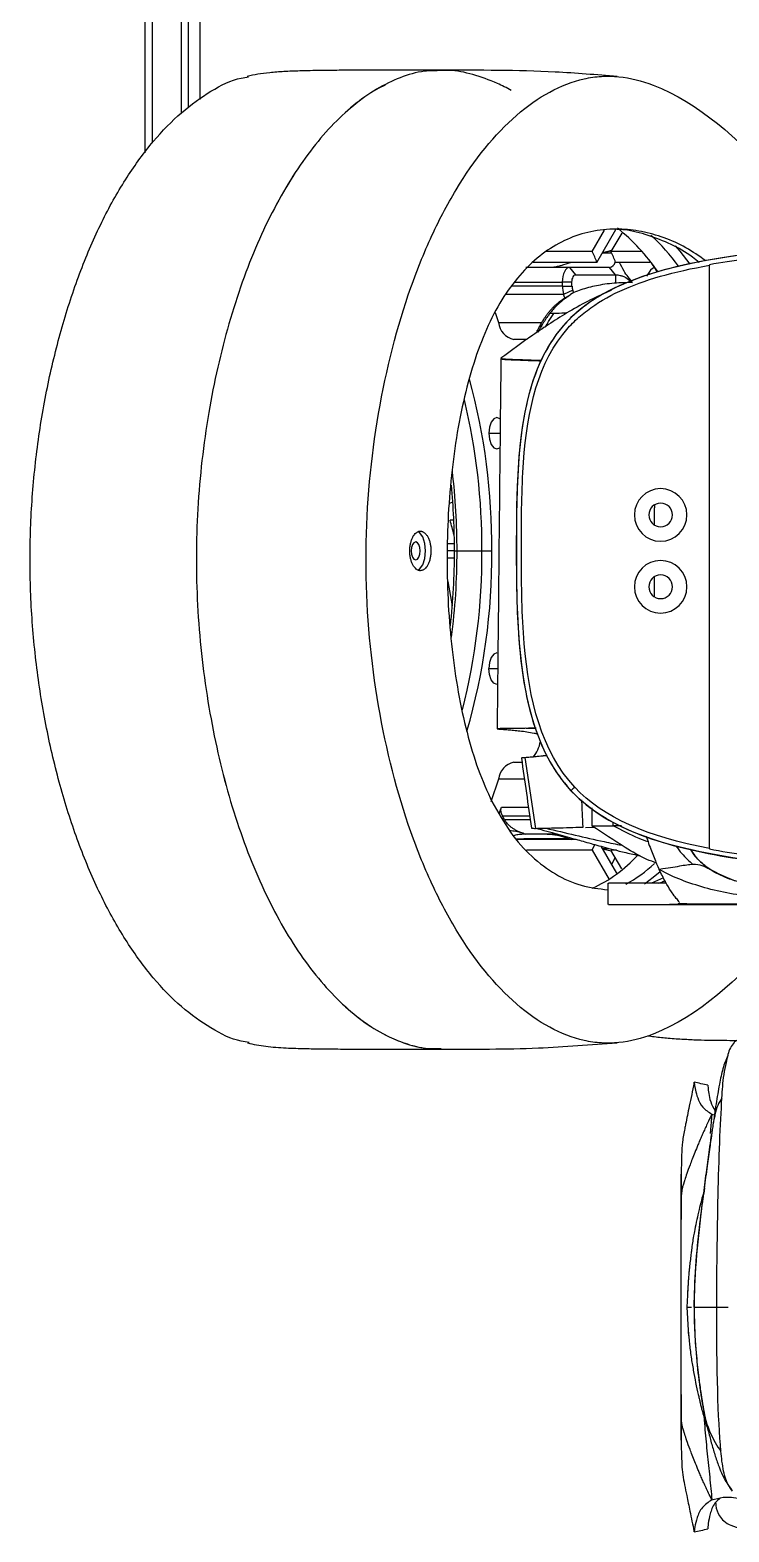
# Model space of a CAD drawing. Header units: millimetres. Extents: x 0 to 1189, y 0 to 841.
# Drawn here: x 965.9 to 1014.5, y 211 to 315.5 of the extents above; entities that cross this region are included whole.
import ezdxf

# ---------------------------------------------------------------- set-up
doc = ezdxf.new("R2010")
doc.units = ezdxf.units.MM

msp = doc.modelspace()

# ---------------------------------------------------------------- linework, layer by layer
at = {"color": 7, "linetype": 'Continuous', "lineweight": 25}
for p, q in [((973.87, 306.99), (973.87, 324.07)), ((976.87, 320.94), (976.87, 310.12)), ((1004.99, 300.12), (1005.85, 301.59)), ((1005.32, 299.36), (1006.64, 301.65)), ((1007.04, 301.4), (1006.29, 300.12)), ((1004.99, 300.12), (1001.78, 300.12)), ((1005.68, 300.03), (1006.3, 300.17)), ((1008.4, 300.12), (1006.29, 300.12)), ((1003.4, 298.99), (1000.37, 298.99)), ((1005.32, 299.36), (1000.88, 299.36)), ((1003.53, 299.36), (1002.92, 299.16)), ((1003.4, 298.99), (1003.83, 298.49)), ((1006.19, 298.99), (1003.4, 298.99)), ((1006.62, 298.49), (1006.19, 298.99)), ((1008.99, 299.36), (1006.62, 299.36)), ((1013.15, 299.19), (1013.15, 299.16)), ((1013.15, 258.56), (1013.15, 299.16)), ((1002.9, 297.99), (1002.9, 297.71)), ((1003.58, 297.99), (1002.9, 297.99)), ((1003.58, 297.71), (1003.58, 297.99)), ((1003.83, 298.49), (1006.62, 298.49)), ((1009.04, 298.81), (1008.76, 298.4)), ((1002.9, 297.71), (1003.58, 297.71)), ((1003.63, 297.42), (1003, 297.12)), ((1003.71, 297.22), (1003.63, 297.42)), ((998.24, 295.88), (998.47, 295.17)), ((1000.45, 293.99), (999.53, 293.99)), ((1000.38, 293.98), (1000.25, 293.99)), ((998.63, 292.67), (998.64, 292.67)), ((998.64, 292.66), (998.64, 292.66)), ((995.34, 281.41), (995.1, 281.41)), ((995.38, 279.78), (994.91, 279.78)), ((995.4, 279.28), (995.58, 279.28)), ((995.58, 279.28), (997.31, 279.28)), ((997.31, 279.28), (998, 279.28)), ((995.38, 278.78), (994.89, 278.78)), ((994.93, 277.15), (995.23, 275.45)), ((999.53, 264.57), (1000.1, 264.57)), ((1000.3, 264.91), (1001.04, 259.97)), ((998.47, 263.39), (997.94, 261.81)), ((998.51, 261.01), (998.67, 261.44)), ((1006.45, 260.14), (1006.45, 260.41)), ((999.69, 259.25), (1000.22, 259.25)), ((1003.36, 259.25), (1000.22, 259.25)), ((1002.55, 259.57), (1000.37, 259.57)), ((1002.91, 259.41), (1003.54, 259.19)), ((1004.52, 260.03), (1005.12, 260.04)), ((1004.99, 260.13), (1006.45, 260.14)), ((1006.45, 260.14), (1004.99, 260.13)), ((1007.03, 260.14), (1006.45, 260.14)), ((1007.03, 260.14), (1006.45, 260.14)), ((1003.88, 259.19), (999.74, 259.19)), ((1004.99, 258.44), (1000.41, 258.44)), ((1004.99, 258.44), (1005.17, 258.84)), ((1004.99, 258.44), (1006.16, 256.42)), ((1005.59, 258.72), (1006.67, 256.85)), ((1006.31, 258.38), (1005.7, 258.52)), ((1006.69, 258.44), (1006.29, 258.44)), ((1007.04, 257.15), (1006.29, 258.44)), ((1013.15, 258.56), (1013.15, 258.54)), ((1006.58, 257.94), (1006.33, 257.45)), ((1006.07, 256.16), (1006.07, 254.66)), ((1009.95, 256.52), (1009.11, 256.16)), ((1010.06, 256.29), (1010.06, 256.16)), ((1012.08, 242.19), (1012.08, 242.3)), ((1013.32, 240.07), (1013.5, 240.03)), ((1011.6, 226.64), (1011.65, 227.47)), ((1011.64, 227.81), (1011.63, 227.7)), ((1012.08, 227.64), (1012.07, 226.64)), ((1011.69, 225.04), (1011.6, 226.64)), ((1012.43, 221.54), (1012.43, 221.59))]:
    msp.add_line(p, q, dxfattribs=at)
at = {"color": 8, "linetype": 'Continuous', "lineweight": 25}
for p, q in [((974.37, 307.67), (974.37, 323.38)), ((976.37, 321.31), (976.37, 309.75)), ((1006.35, 299.99), (1005.69, 299.99)), ((999.62, 297.99), (1002.9, 297.99)), ((1006.62, 298.49), (1006.62, 297.9)), ((1003, 297.12), (998.97, 297.12)), ((1002.9, 297.71), (999.38, 297.71)), ((998.47, 295.17), (1001.49, 295.17)), ((1001.43, 294.88), (1001.43, 295.09)), ((1001.14, 294.54), (1001.14, 294.55)), ((997.8, 287.47), (998.58, 287.47)), ((995.4, 279.28), (994.9, 279.28)), ((997.8, 271.09), (998.41, 271.09)), ((1000.27, 263.39), (998.47, 263.39)), ((998.67, 261.44), (1000.55, 261.44)), ((998.75, 260.84), (1000.63, 260.84)), ((1000.67, 260.57), (998.89, 260.57)), ((1001.77, 259.98), (1001.8, 259.99)), ((1005.68, 258.57), (1006.17, 258.57)), ((1013.32, 240.07), (1013.19, 238.73)), ((1012.8, 234.95), (1012.75, 234.56)), ((1012.08, 227.64), (1012.12, 227.67)), ((1012.43, 221.59), (1012.4, 221.84)), ((1012.97, 218.44), (1012.91, 218.71))]:
    msp.add_line(p, q, dxfattribs=at)
at = {"color": 7, "linetype": 'Continuous', "lineweight": 25, "flags": 128}
for points in [[(1006.33, 300.18), (1006.07, 300.12), (1005.71, 300.03)], [(1010.77, 300.52), (1011.09, 300.14), (1011.78, 299.23)], [(1003.4, 298.99), (1003.3, 298.97), (1003.21, 298.92), (1003.12, 298.83), (1003.05, 298.7), (1002.99, 298.55), (1002.94, 298.38), (1002.91, 298.19), (1002.9, 297.99)], [(1009.51, 298.73), (1009.35, 298.97), (1009.14, 299.28)], [(1003.58, 297.99), (1003.59, 298.09), (1003.6, 298.19), (1003.63, 298.27), (1003.66, 298.35), (1003.7, 298.41), (1003.74, 298.46), (1003.79, 298.48), (1003.83, 298.49)], [(1003.09, 296.86), (1003.09, 296.88), (1003, 297.12)], [(998.59, 288.45), (998.56, 288.48), (998.35, 288.57), (998.14, 288.48), (997.96, 288.24), (997.84, 287.89), (997.8, 287.47)], [(997.8, 287.47), (997.84, 287.05), (997.96, 286.69), (998.14, 286.45), (998.35, 286.37), (998.56, 286.45), (998.57, 286.46)], [(992.86, 277.94), (992.96, 278.01), (993.19, 278.3), (993.34, 278.75), (993.39, 279.28), (993.34, 279.8), (993.19, 280.25), (992.96, 280.55), (992.84, 280.62)], [(992.86, 277.94), (992.96, 278.01), (993.19, 278.3), (993.34, 278.75), (993.39, 279.28), (993.34, 279.8), (993.19, 280.25), (992.96, 280.55), (992.84, 280.62)], [(992.7, 279.9), (992.58, 279.85), (992.48, 279.72), (992.41, 279.52), (992.39, 279.28), (992.41, 279.04), (992.48, 278.84), (992.58, 278.7), (992.7, 278.65)], [(992.7, 278.65), (992.82, 278.7), (992.92, 278.84), (992.99, 279.04), (993.01, 279.28), (992.99, 279.52), (992.92, 279.72), (992.82, 279.85), (992.7, 279.9)], [(998.35, 272.19), (998.14, 272.1), (997.96, 271.87), (997.84, 271.51), (997.8, 271.09)], [(998.35, 269.99), (998.14, 270.07), (997.96, 270.31), (997.84, 270.67), (997.8, 271.09)], [(1009.71, 256.95), (1009.24, 256.54), (1008.62, 256.09)]]:
    msp.add_lwpolyline(points, dxfattribs=at)
at = {"color": 7, "linetype": 'Continuous', "lineweight": 25}
for centre, radius, start, end in [((998.52, 291.28), 13.3, 33.9803, 51.7739), ((1000.34, 291.44), 13.12, 35.6857, 48.2672), ((1006.08, 299.51), 0.525, 282.7643, 345.2401), ((1009.5, 298.42), 0.601, 105.8989, 171.4889), ((1004.65, 297.7), 1.74, 179.4116, 199.3099), ((1004.46, 297.7), 0.872, 179.4116, 199.3099), ((999.85, 295.35), 1.4, 187.4995, 256.5896), ((953.95, 279.62), 44.05, 359.5566, 15.2847), ((952.89, 279.48), 44.42, 359.7382, 13.4218), ((948.5, 279.3), 47.08, 359.9688, 6.7112), ((947.1, 279.29), 48.3, 359.9787, 5.413), ((1009.75, 281.78), 1.83, 0, 180), ((1009.75, 281.78), 0.825, 0, 180), ((1009.75, 281.78), 1.83, 180, 360), ((1009.75, 281.78), 0.825, 180, 0), ((947.23, 279.25), 48.17, 353.8113, 0.0263), ((948.61, 279.25), 46.97, 352.6908, 0.0358), ((953.15, 279.06), 44.16, 345.7843, 0.2866), ((954.27, 278.91), 43.73, 343.8351, 0.4839), ((1009.75, 276.78), 1.83, 0, 180), ((1009.75, 276.78), 0.825, 0, 180), ((1009.75, 276.78), 1.83, 180, 360), ((1009.75, 276.78), 0.825, 180, 0), ((998.85, 266.5), 2.58, 322.1407, 349.1553), ((999.85, 263.21), 1.4, 103.4185, 172.5169), ((1000.38, 259.85), 0.283, 235.8258, 269.0873), ((1000.37, 258.82), 0.751, 90.0023, 96.7122), ((1001.11, 264.44), 9.47, 294.1565, 317.8855), ((1002.8, 264.39), 9.46, 298.5945, 313.5443)]:
    msp.add_arc(centre, radius, start, end, dxfattribs=at)
for points, knots in [([(977.67, 320.36), (977.67, 320.28), (977.67, 319.42), (977.67, 317.66), (977.67, 314.97), (977.67, 312.6), (977.67, 311.15), (977.67, 310.7)], [0, 0, 0, 0, 0.024986, 0.266483, 0.547375, 0.860287, 1, 1, 1, 1]), ([(994.48, 312.7), (994.09, 312.7), (993.13, 312.7), (991.62, 312.26), (989.97, 311.46), (988.36, 310.32), (986.81, 308.87), (985.35, 307.14), (983.97, 305.12), (982.69, 302.86), (981.52, 300.37), (980.48, 297.65), (979.58, 294.75), (978.81, 291.69), (978.2, 288.49), (977.75, 285.18), (977.48, 281.81), (977.4, 278.43), (977.51, 275.06), (977.81, 271.69), (978.28, 268.4), (978.91, 265.21), (979.69, 262.18), (980.62, 259.3), (981.68, 256.61), (982.86, 254.14), (984.15, 251.92), (985.55, 249.94), (987.03, 248.25), (988.58, 246.84), (990.19, 245.74), (991.85, 245), (993.29, 244.62), (994.16, 244.64), (994.47, 244.65)], [0, 0, 0, 0, 0.0220764, 0.0539154, 0.0859643, 0.1180602, 0.1500549, 0.1819923, 0.2141664, 0.2462069, 0.2781314, 0.3102382, 0.3425229, 0.3744417, 0.4062986, 0.4388808, 0.4707499, 0.5022839, 0.5338203, 0.5656883, 0.5982607, 0.6301426, 0.6620648, 0.6943297, 0.7264199, 0.7583441, 0.7904007, 0.8225977, 0.8545314, 0.8864967, 0.9186006, 0.9506456, 0.9824814, 1, 1, 1, 1]), ([(994.46, 312.74), (993.73, 312.74), (992.34, 312.74), (990.47, 312.74), (989, 312.74), (987.99, 312.73), (987.07, 312.72), (985.99, 312.71), (984.76, 312.69), (983.56, 312.64), (982.56, 312.57), (981.68, 312.46), (981.21, 312.35), (980.98, 312.3)], [0, 0, 0, 0, 0.1690778, 0.3203796, 0.4335826, 0.5088842, 0.5554116, 0.634855, 0.7348575, 0.8093728, 0.876612, 0.9378895, 1, 1, 1, 1]), ([(999.35, 311.33), (999.03, 311.5), (998.15, 311.95), (996.7, 312.45), (995.38, 312.75), (994.63, 312.71), (994.46, 312.7)], [0, 0, 0, 0, 0.199817, 0.550672, 0.89184, 1, 1, 1, 1]), ([(1006.73, 312.29), (1005.29, 312.41), (1001.19, 312.74), (997.12, 312.73), (994.48, 312.73)], [0, 0, 0, 0, 0.351502, 1, 1, 1, 1]), ([(981.1, 245.07), (980.92, 245.1), (980.02, 245.21), (978.43, 246.02), (976.37, 247.47), (974.41, 249.5), (972.58, 251.99), (970.91, 254.93), (969.44, 258.27), (968.19, 261.94), (967.18, 265.88), (966.43, 270.03), (965.96, 274.31), (965.8, 278.67), (965.96, 283.03), (966.43, 287.31), (967.18, 291.45), (968.19, 295.39), (969.44, 299.07), (970.91, 302.41), (972.58, 305.35), (974.41, 307.84), (976.37, 309.86), (978.43, 311.32), (980.01, 312.13), (980.9, 312.24), (981.07, 312.26)], [0, 0, 0, 0, 0.011011, 0.054975, 0.099281, 0.143877, 0.188661, 0.233525, 0.27839, 0.323191, 0.367835, 0.412241, 0.456381, 0.500322, 0.544263, 0.588403, 0.632809, 0.677453, 0.722254, 0.767119, 0.811982, 0.856765, 0.901357, 0.945653, 0.989602, 1, 1, 1, 1]), ([(990.58, 311.7), (990.38, 311.6), (989.62, 311.25), (988.36, 310.3), (986.81, 308.88), (985.35, 307.13), (983.97, 305.13), (982.69, 302.86), (981.52, 300.37), (980.48, 297.65), (979.58, 294.75), (978.81, 291.69), (978.2, 288.49), (977.75, 285.18), (977.48, 281.81), (977.4, 278.43), (977.51, 275.06), (977.81, 271.69), (978.28, 268.4), (978.91, 265.21), (979.69, 262.18), (980.62, 259.3), (981.68, 256.61), (982.86, 254.14), (984.15, 251.92), (985.55, 249.94), (987.03, 248.25), (988.45, 246.96), (989.79, 246.02), (991.02, 245.35), (992.27, 244.89), (993.14, 244.68), (993.59, 244.65), (993.61, 244.65)], [0, 0, 0, 0, 0.0128559, 0.04815, 0.0833274, 0.1184446, 0.1538248, 0.1890527, 0.2241556, 0.2594618, 0.2949581, 0.3300548, 0.3650863, 0.4009097, 0.4359518, 0.4706281, 0.5053016, 0.5403425, 0.5761606, 0.6112141, 0.6463145, 0.6817946, 0.7170771, 0.7521797, 0.7874306, 0.8228305, 0.8579436, 0.8930942, 0.9196239, 0.9458775, 0.9724488, 0.9986565, 1, 1, 1, 1]), ([(1017.42, 252.02), (1015.31, 249.6), (1011.64, 246.17), (1007.64, 245.14), (1006.43, 245.02), (1006.03, 245.01), (1005.22, 245.06), (1003.21, 245.35), (999.64, 247.31), (996.79, 250.81), (994.88, 253.97), (994.28, 255.12), (993.16, 257.57), (990.6, 264.09), (988.16, 278.67), (990.6, 293.24), (993.16, 299.76), (994.28, 302.22), (994.88, 303.36), (996.79, 306.53), (999.64, 310.02), (1003.21, 311.99), (1005.22, 312.28), (1006.03, 312.33), (1006.43, 312.32), (1007.64, 312.2), (1011.63, 311.18), (1015.3, 307.8), (1017.4, 305.54)], [0, 0, 0, 0, 0.125, 0.15625, 0.15625, 0.171875, 0.171875, 0.1875, 0.25, 0.3125, 0.3125, 0.34375, 0.34375, 0.375, 0.5, 0.625, 0.65625, 0.65625, 0.6875, 0.6875, 0.75, 0.8125, 0.828125, 0.828125, 0.84375, 0.84375, 0.875, 1, 1, 1, 1]), ([(1012.89, 299.47), (1012.43, 299.79), (1011.49, 300.45), (1009.99, 301.1), (1008.43, 301.54), (1006.8, 301.72), (1005.13, 301.6), (1003.46, 301.12), (1001.89, 300.28), (1000.44, 299.07), (999.13, 297.5), (997.98, 295.57), (997.02, 293.28), (996.23, 290.7), (995.63, 287.89), (995.2, 284.91), (994.94, 281.82), (994.86, 278.67), (994.94, 275.52), (995.2, 272.42), (995.63, 269.44), (996.24, 266.64), (997.01, 264.04), (997.68, 262.56), (998.01, 261.83)], [0, 0, 0, 0, 0.043254, 0.089661, 0.136346, 0.182316, 0.233978, 0.283383, 0.330685, 0.376163, 0.420247, 0.463546, 0.506801, 0.550533, 0.594964, 0.640098, 0.685784, 0.731772, 0.77776, 0.823447, 0.868581, 0.913012, 0.956745, 1, 1, 1, 1]), ([(1069.39, 301.14), (1057.67, 301.26), (1042.72, 301.29), (1030.59, 300.93), (1027.17, 300.8), (1026.07, 300.75), (1023.94, 300.64), (1018.81, 300.33), (1011.28, 299.48), (1006.26, 297.68), (1004.28, 296.19), (1003.54, 295.56), (1003.21, 295.22), (1002.29, 294.14), (999.82, 290.14), (999.71, 284.44), (999.71, 279.67)], [0, 0, 0, 0, 0.25, 0.3125, 0.3125, 0.34375, 0.34375, 0.375, 0.5, 0.625, 0.65625, 0.65625, 0.6875, 0.6875, 0.75, 1, 1, 1, 1]), ([(1006.73, 301.68), (1006.9, 301.67), (1007.62, 301.62), (1008.86, 301.3), (1010.44, 300.66), (1011.64, 300.03), (1012.28, 299.49), (1012.43, 299.36)], [0, 0, 0, 0, 0.087798, 0.366816, 0.644597, 0.915518, 1, 1, 1, 1]), ([(1026.08, 300.74), (1017.36, 300.33), (1009.56, 299.43), (1005.06, 296.79), (1003.9, 295.88), (1003.54, 295.56), (1002.89, 294.87), (1001.42, 293.03), (999.99, 288.87), (999.73, 283.81), (999.71, 280.86), (999.7, 279.67), (999.7, 279.07), (999.71, 277.27), (999.79, 271.23), (1000.75, 265.56), (1003.51, 262.59)], [0, 0, 0, 0, 0.25, 0.3125, 0.3125, 0.34375, 0.34375, 0.375, 0.5, 0.625, 0.65625, 0.65625, 0.6875, 0.6875, 0.75, 1, 1, 1, 1]), ([(1003.77, 262.84), (1001.46, 265.32), (1000.14, 270.73), (1000.06, 276.84), (1000.06, 279.35), (1000.06, 279.85), (1000.06, 280.85), (1000.07, 282.33), (1000.21, 287.65), (1001.08, 292.3), (1003.44, 294.95), (1004.01, 295.51), (1004.32, 295.77), (1005.31, 296.52), (1007.56, 297.85), (1010.67, 298.72), (1013.15, 299.16)], [0, 0, 0, 0, 0.25, 0.375, 0.375, 0.40625, 0.40625, 0.4375, 0.5, 0.75, 0.78125, 0.78125, 0.8125, 0.8125, 0.875, 1, 1, 1, 1]), ([(1002.92, 299.16), (1002.89, 299.14), (1002.81, 299.12), (1002.69, 299.09), (1002.55, 299.06), (1002.39, 299.03), (1002.17, 299), (1001.99, 299), (1001.89, 298.99)], [0, 0, 0, 0, 0.112923, 0.233907, 0.36296, 0.50009, 0.707801, 1, 1, 1, 1]), ([(1007.8, 297.96), (1007.59, 298.22), (1007.23, 298.64), (1006.99, 299.15), (1006.89, 299.36)], [0, 0, 0, 0, 0.59906, 1, 1, 1, 1]), ([(1007.75, 297.96), (1007.45, 297.95), (1006.71, 297.93), (1005.61, 297.82), (1004.48, 297.55), (1003.75, 297.3), (1003.43, 297.09), (1003.41, 297.07)], [0, 0, 0, 0, 0.201668, 0.494004, 0.744446, 0.978592, 1, 1, 1, 1]), ([(1006.62, 298.49), (1006.67, 298.49), (1006.75, 298.49), (1006.93, 298.46), (1007.13, 298.4), (1007.39, 298.27), (1007.62, 298.11), (1007.74, 297.98), (1007.76, 297.95)], [0, 0, 0, 0, 0.162916, 0.309068, 0.464508, 0.61794, 0.926368, 1, 1, 1, 1]), ([(1006.3, 297.4), (1005.82, 297.19), (1004.82, 296.75), (1002.99, 295.73), (1000.91, 294.36), (999.36, 293.22), (998.62, 292.68)], [0, 0, 0, 0, 0.176601, 0.363161, 0.697749, 1, 1, 1, 1]), ([(1001.89, 295.79), (1001.92, 295.83), (1001.97, 295.89), (1002.04, 295.98), (1002.12, 296.07), (1002.19, 296.15), (1002.27, 296.23), (1002.34, 296.3), (1002.41, 296.37), (1002.48, 296.43), (1002.55, 296.49), (1002.73, 296.64), (1003.02, 296.85), (1003.27, 297), (1003.39, 297.06), (1003.43, 297.07), (1003.42, 297.06), (1003.36, 297.02), (1003.29, 296.97), (1003.21, 296.92), (1003.12, 296.85), (1003.01, 296.77), (1002.89, 296.68), (1002.8, 296.6), (1002.76, 296.57)], [0, 0, 0, 0, 0.029244, 0.057446, 0.084671, 0.110981, 0.136435, 0.161093, 0.185012, 0.208251, 0.230866, 0.252917, 0.383415, 0.503586, 0.56466, 0.625305, 0.686651, 0.748399, 0.789313, 0.829542, 0.869918, 0.911272, 0.954392, 1, 1, 1, 1]), ([(1002.76, 296.57), (1002.74, 296.55), (1002.7, 296.51), (1002.64, 296.46), (1002.57, 296.4), (1002.51, 296.34), (1002.44, 296.27), (1002.36, 296.19), (1002.26, 296.07), (1002.14, 295.94), (1002.06, 295.84), (1002.02, 295.79)], [0, 0, 0, 0, 0.079651, 0.160518, 0.242818, 0.326758, 0.412543, 0.500368, 0.659831, 0.826065, 1, 1, 1, 1]), ([(1001.14, 294.54), (1001.19, 294.63), (1001.23, 294.72), (1001.33, 294.9), (1001.38, 294.99), (1001.43, 295.09)], [0, 0, 0, 0, 0.5, 0.5, 1, 1, 1, 1]), ([(1002.02, 295.79), (1002, 295.76), (1001.95, 295.69), (1001.87, 295.58), (1001.78, 295.45), (1001.68, 295.3), (1001.58, 295.14), (1001.48, 294.97), (1001.39, 294.81), (1001.29, 294.64), (1001.23, 294.54), (1001.2, 294.49)], [0, 0, 0, 0, 0.073774, 0.156935, 0.249965, 0.375048, 0.49996, 0.625092, 0.749959, 0.879343, 1, 1, 1, 1]), ([(1001.43, 295.09), (1001.46, 295.12), (1001.5, 295.2), (1001.57, 295.32), (1001.66, 295.46), (1001.76, 295.62), (1001.85, 295.74), (1001.89, 295.79)], [0, 0, 0, 0, 0.16006, 0.326853, 0.500209, 0.740727, 1, 1, 1, 1]), ([(998.67, 292.67), (998.67, 292.67), (998.68, 292.65), (999.04, 292.63), (999.84, 292.6), (1000.65, 292.57), (1001.34, 292.55), (1001.45, 292.55)], [0, 0, 0, 0, 0.1169108, 0.3821728, 0.6543336, 0.9473139, 1, 1, 1, 1]), ([(998.63, 292.66), (998.56, 285.81), (998.48, 278.11), (998.4, 269.91), (998.38, 268.31), (998.38, 267.42), (998.38, 267.03), (998.38, 266.89)], [0, 0, 0, 0, 0.797377, 0.89681, 0.954423, 0.984167, 1, 1, 1, 1]), ([(998.67, 292.64), (998.7, 292.63), (998.78, 292.61), (999.3, 292.58), (1000.14, 292.55), (1001.01, 292.52), (1001.42, 292.51)], [0, 0, 0, 0, 0.213714, 0.480982, 0.754998, 1, 1, 1, 1]), ([(995.03, 282.6), (995.1, 282.62), (995.17, 282.65), (995.24, 282.66), (995.25, 282.66)], [0, 0, 0, 0, 0.9129398, 1, 1, 1, 1]), ([(1009.33, 281.08), (1009.32, 281.45), (1009.32, 281.92), (1009.34, 282.38), (1009.35, 282.48)], [0, 0, 0, 0, 0.78636, 1, 1, 1, 1]), ([(993.02, 277.9), (993.01, 277.9), (992.99, 277.9), (992.95, 277.91), (992.91, 277.92), (992.87, 277.93), (992.81, 277.96), (992.72, 278.02), (992.61, 278.13), (992.5, 278.3), (992.41, 278.51), (992.34, 278.74), (992.3, 279), (992.28, 279.28), (992.3, 279.55), (992.34, 279.8), (992.41, 280.04), (992.5, 280.25), (992.61, 280.43), (992.71, 280.53), (992.81, 280.59), (992.88, 280.63), (992.95, 280.65), (993, 280.65), (993.02, 280.65)], [0, 0, 0, 0, 0.015764, 0.031522, 0.047314, 0.063177, 0.094636, 0.126216, 0.188197, 0.249771, 0.311498, 0.374029, 0.43681, 0.499685, 0.56219, 0.624328, 0.686688, 0.749308, 0.811479, 0.873739, 0.905306, 0.936771, 0.968448, 1, 1, 1, 1]), ([(993.02, 280.65), (993.03, 280.65), (993.06, 280.65), (993.09, 280.65), (993.13, 280.64), (993.18, 280.62), (993.24, 280.59), (993.33, 280.53), (993.43, 280.43), (993.55, 280.26), (993.64, 280.05), (993.71, 279.81), (993.75, 279.56), (993.77, 279.29), (993.75, 279.02), (993.71, 278.76), (993.64, 278.51), (993.55, 278.3), (993.44, 278.13), (993.33, 278.02), (993.24, 277.96), (993.17, 277.93), (993.1, 277.91), (993.05, 277.9), (993.02, 277.9)], [0, 0, 0, 0, 0.015751, 0.03143, 0.047076, 0.062726, 0.093908, 0.124974, 0.187271, 0.249917, 0.311686, 0.373007, 0.434429, 0.496528, 0.559687, 0.622756, 0.686033, 0.749092, 0.812247, 0.874775, 0.905919, 0.937189, 0.968525, 1, 1, 1, 1]), ([(999.71, 279.67), (999.71, 278.71), (999.71, 276.79), (999.8, 273.94), (1000.04, 271.16), (1000.51, 268.51), (1001.28, 266.04), (1002.42, 263.82), (1004.05, 261.92), (1006.19, 260.42), (1008.82, 259.27), (1011.86, 258.42), (1015.31, 257.8), (1019.18, 257.36), (1023.53, 257.03), (1028.37, 256.79), (1033.68, 256.62), (1039.77, 256.5), (1044.56, 256.45), (1047.44, 256.45), (1047.93, 256.45)], [0, 0, 0, 0, 0.045356, 0.09055, 0.134698, 0.17713, 0.217548, 0.256257, 0.294449, 0.334452, 0.37882, 0.429399, 0.483292, 0.544314, 0.612926, 0.689457, 0.773527, 0.86395, 0.976989, 1, 1, 1, 1]), ([(1009.33, 276.08), (1009.33, 276.18), (1009.32, 276.64), (1009.32, 277.1), (1009.32, 277.47)], [0, 0, 0, 0, 0.214463, 1, 1, 1, 1]), ([(1001.08, 266.93), (1000.72, 266.93), (999.88, 266.93), (999.07, 266.92), (998.52, 266.91), (998.33, 266.9), (998.41, 266.88), (998.59, 266.87), (998.79, 266.86), (999.11, 266.83), (999.5, 266.8), (999.94, 266.76), (1000.43, 266.69), (1000.84, 266.63), (1001.11, 266.56), (1001.2, 266.54)], [0, 0, 0, 0, 0.094166, 0.217916, 0.338601, 0.456087, 0.56984, 0.604698, 0.668813, 0.735108, 0.79915, 0.860724, 0.919582, 0.975453, 1, 1, 1, 1]), ([(1001.08, 266.9), (1001, 266.91), (1000.77, 266.92), (1000.53, 266.92), (1000.4, 266.93), (1000.36, 266.93)], [0, 0, 0, 0, 0.264044, 0.789842, 1, 1, 1, 1]), ([(1000.06, 264.86), (1000.17, 264.05), (1000.41, 262.42), (1000.64, 260.8), (1000.76, 259.98)], [0, 0, 0, 0, 0.498157, 1, 1, 1, 1]), ([(1000.09, 264.88), (1000.08, 264.88), (1000.04, 264.88), (1000.2, 264.9), (1000.3, 264.91)], [0, 0, 0, 0, 0.359245, 1, 1, 1, 1]), ([(1000.09, 264.88), (1000.09, 264.88), (1000.1, 264.89), (1000.41, 264.91), (1000.91, 264.96), (1001.4, 265.01), (1001.76, 265.05), (1001.86, 265.06)], [0, 0, 0, 0, 0.20344, 0.472142, 0.712081, 0.923686, 1, 1, 1, 1]), ([(1000.3, 264.91), (1000.41, 264.92), (1000.62, 264.93), (1001.13, 264.98), (1001.54, 265.02), (1001.82, 265.05), (1001.86, 265.06)], [0, 0, 0, 0, 0.352472, 0.669483, 0.951772, 1, 1, 1, 1]), ([(1003.77, 262.84), (1003.72, 262.79), (1003.66, 262.73), (1003.6, 262.67), (1003.57, 262.65), (1003.56, 262.64), (1003.56, 262.64), (1003.51, 262.59), (1003.51, 262.59), (1003.51, 262.59)], [0, 0, 0, 0, 0.25, 0.375, 0.4375, 0.4375, 0.5, 0.5, 1, 1, 1, 1]), ([(998.01, 261.83), (998.43, 261.09), (999.27, 259.59), (1000.78, 257.93), (1002.44, 256.7), (1004.22, 255.91), (1005.45, 255.77), (1006.07, 255.69)], [0, 0, 0, 0, 0.18817, 0.38054, 0.580237, 0.789334, 1, 1, 1, 1]), ([(998.75, 260.84), (998.74, 260.86), (998.72, 260.9), (998.69, 260.96), (998.67, 261.02), (998.65, 261.08), (998.64, 261.16), (998.63, 261.24), (998.64, 261.34), (998.66, 261.4), (998.67, 261.44)], [0, 0, 0, 0, 0.104937, 0.206945, 0.306514, 0.404173, 0.500483, 0.670762, 0.835871, 1, 1, 1, 1]), ([(1004.35, 260.06), (1004.33, 260.39), (1004.31, 260.97), (1004.28, 261.61), (1004.27, 261.91), (1004.26, 261.96)], [0, 0, 0, 0, 0.5197192, 0.9291282, 1, 1, 1, 1]), ([(1004.35, 260.06), (1004.33, 260.39), (1004.31, 260.97), (1004.28, 261.59), (1004.27, 261.87), (1004.27, 261.9)], [0, 0, 0, 0, 0.537316, 0.960587, 1, 1, 1, 1]), ([(1004.35, 260.06), (1004.33, 260.39), (1004.31, 260.97), (1004.28, 261.59), (1004.27, 261.87), (1004.27, 261.9)], [0, 0, 0, 0, 0.5372337, 0.960474, 1, 1, 1, 1]), ([(1004.99, 260.13), (1004.99, 260.53), (1005, 260.95), (1004.98, 261.37), (1004.98, 261.39)], [0, 0, 0, 0, 0.952853, 1, 1, 1, 1]), ([(1000.22, 259.62), (1000.19, 259.63), (1000.14, 259.64), (1000.06, 259.66), (999.98, 259.69), (999.9, 259.72), (999.79, 259.77), (999.64, 259.85), (999.46, 259.96), (999.29, 260.09), (999.15, 260.22), (999.04, 260.34), (998.96, 260.45), (998.91, 260.53), (998.89, 260.57)], [0, 0, 0, 0, 0.049519, 0.099118, 0.148896, 0.198948, 0.249369, 0.37507, 0.499324, 0.625805, 0.747992, 0.835433, 0.919118, 1, 1, 1, 1]), ([(999.23, 259.82), (999.27, 259.82), (999.59, 259.81), (999.92, 259.71), (1000.22, 259.62)], [0, 0, 0, 0, 0.120498, 1, 1, 1, 1]), ([(1000.28, 259.57), (1000.19, 259.56), (1000.03, 259.55), (999.77, 259.52), (999.61, 259.48), (999.51, 259.46)], [0, 0, 0, 0, 0.355342, 0.607674, 1, 1, 1, 1]), ([(1000.79, 259.98), (1000.78, 259.98), (1000.75, 259.98), (1000.85, 259.97), (1001, 259.97), (1001.01, 259.97)], [0, 0, 0, 0, 0.259915, 0.935611, 1, 1, 1, 1]), ([(1000.79, 259.98), (1000.78, 259.98), (1000.77, 259.98), (1000.94, 259.97), (1001.04, 259.97)], [0, 0, 0, 0, 0.4070088, 1, 1, 1, 1]), ([(1001.03, 259.99), (1001.56, 259.85), (1002.53, 259.58), (1003.84, 259.21), (1004.73, 258.96), (1005.87, 258.65), (1006.9, 258.38), (1007.66, 258.2), (1008.17, 258.09), (1008.34, 258.06)], [0, 0, 0, 0, 0.243874, 0.454244, 0.634598, 0.776552, 0.85861, 0.950863, 1, 1, 1, 1]), ([(1001.18, 259.98), (1001.22, 259.98), (1001.37, 259.98), (1001.81, 259.99), (1002.5, 260), (1003.38, 260.03), (1004.03, 260.05), (1004.35, 260.06)], [0, 0, 0, 0, 0.100873, 0.312571, 0.562096, 0.78841, 1, 1, 1, 1]), ([(1001.86, 259.57), (1001.91, 259.57), (1001.99, 259.57), (1002.11, 259.56), (1002.22, 259.55), (1002.31, 259.54), (1002.43, 259.52), (1002.57, 259.5), (1002.75, 259.46), (1002.85, 259.42), (1002.91, 259.41)], [0, 0, 0, 0, 0.127038, 0.240555, 0.34055, 0.427025, 0.499979, 0.681003, 0.84767, 1, 1, 1, 1]), ([(1009.46, 257.55), (1009.24, 257.63), (1008.48, 257.92), (1006.98, 258.8), (1005.75, 259.62), (1004.99, 260.13)], [0, 0, 0, 0, 0.138631, 0.469085, 1, 1, 1, 1]), ([(1008.88, 259.02), (1008.67, 259.1), (1007.84, 259.42), (1007.05, 259.83), (1006.45, 260.14)], [0, 0, 0, 0, 0.249696, 1, 1, 1, 1]), ([(1008.75, 259.42), (1008.8, 259.25), (1008.99, 258.69), (1009.3, 257.91), (1009.53, 257.37), (1009.65, 257.11)], [0, 0, 0, 0, 0.177032, 0.587227, 1, 1, 1, 1]), ([(1011.82, 258.52), (1011.84, 258.48), (1011.99, 258.19), (1012.43, 257.69), (1012.92, 257.31), (1013.17, 257.12)], [0, 0, 0, 0, 0.072195, 0.530869, 1, 1, 1, 1]), ([(1020.29, 255.57), (1020.09, 255.58), (1018.93, 255.61), (1017.49, 255.76), (1016.02, 256.03), (1015.27, 256.21), (1014.56, 256.43), (1013.92, 256.69), (1013.23, 257.06), (1012.45, 257.63), (1012.05, 258.21), (1011.83, 258.52)], [0, 0, 0, 0, 0.063378, 0.367622, 0.454464, 0.53697, 0.615105, 0.689019, 0.759114, 0.869507, 1, 1, 1, 1]), ([(1010.13, 256.16), (1010.12, 256.16), (1009.93, 256.16), (1009.54, 256.16), (1009.07, 256.16), (1008.72, 256.16), (1008.38, 256.16), (1008.09, 256.16), (1007.43, 256.16), (1006.66, 256.16), (1006.09, 256.16), (1006.13, 256.16), (1006.14, 256.16)], [0, 0, 0, 0, 0.009808, 0.137281, 0.195413, 0.252757, 0.30964, 0.366391, 0.406816, 0.66377, 0.895152, 1, 1, 1, 1]), ([(1009.59, 256.16), (1009.65, 256.18), (1009.8, 256.21), (1009.95, 256.28), (1010.04, 256.33)], [0, 0, 0, 0, 0.3786847, 1, 1, 1, 1]), ([(1024.57, 254.83), (1023.14, 254.84), (1020.3, 254.87), (1017.05, 255.04), (1014.55, 255.42), (1012.82, 255.81), (1011.13, 256.37), (1010.26, 256.77), (1009.65, 257.11)], [0, 0, 0, 0, 0.25, 0.5, 0.625, 0.75, 0.875, 1, 1, 1, 1]), ([(1011.06, 254.81), (1011.05, 254.83), (1011.02, 254.89), (1010.8, 255.13), (1010.48, 255.58), (1010.11, 256.18), (1009.8, 256.8), (1009.65, 257.11)], [0, 0, 0, 0, 0.140547, 0.400074, 0.604082, 0.804651, 1, 1, 1, 1]), ([(1020.28, 255.58), (1020, 255.59), (1018.89, 255.62), (1017.06, 255.82), (1014.9, 256.22), (1013.71, 256.84), (1013.17, 257.12)], [0, 0, 0, 0, 0.115465, 0.450506, 0.745838, 1, 1, 1, 1]), ([(1006.14, 254.66), (1006.13, 254.66), (1006.09, 254.66), (1006.62, 254.66), (1007.34, 254.66), (1008.02, 254.66), (1008.52, 254.66), (1009.14, 254.67), (1009.75, 254.67), (1010.29, 254.68), (1010.73, 254.69), (1010.89, 254.7), (1010.97, 254.71)], [0, 0, 0, 0, 0.077284, 0.258233, 0.437905, 0.478878, 0.558346, 0.638527, 0.72094, 0.807257, 0.899476, 1, 1, 1, 1]), ([(1007.83, 254.66), (1008.1, 254.66), (1009.41, 254.66), (1010.73, 254.66), (1011.78, 254.66)], [0, 0, 0, 0, 0.203707, 1, 1, 1, 1]), ([(1020.37, 254.68), (1019.55, 254.68), (1018.74, 254.68), (1017.53, 254.68), (1017.13, 254.69), (1016.33, 254.69), (1015.92, 254.69), (1015.13, 254.69), (1014.74, 254.69), (1014.16, 254.7), (1013.97, 254.7), (1013.58, 254.7), (1013.19, 254.7), (1012.81, 254.7), (1012.54, 254.7), (1012.45, 254.7), (1012.28, 254.7), (1011.85, 254.7), (1011.42, 254.71), (1010.97, 254.71)], [0, 0, 0, 0, 0.25, 0.25, 0.375, 0.375, 0.5, 0.5, 0.625, 0.625, 0.6875, 0.6875, 0.75, 0.8125, 0.8125, 0.84375, 0.84375, 0.875, 1, 1, 1, 1]), ([(1015.71, 254.66), (1015.66, 254.66), (1015.47, 254.66), (1014.96, 254.66), (1014.34, 254.67), (1013.51, 254.67), (1012.82, 254.68), (1011.97, 254.69), (1011.43, 254.7), (1010.97, 254.71)], [0, 0, 0, 0, 0.125, 0.25, 0.5, 0.625, 0.75, 0.875, 1, 1, 1, 1]), ([(1011.79, 254.66), (1011.79, 254.66), (1011.92, 254.66), (1012.45, 254.66), (1013.17, 254.66), (1013.81, 254.66), (1014.24, 254.66), (1014.66, 254.66), (1015.06, 254.66), (1015.4, 254.66), (1015.62, 254.66), (1015.71, 254.66)], [0, 0, 0, 0, 0.00521, 0.264793, 0.52257, 0.62054, 0.714494, 0.802839, 0.883206, 0.952325, 1, 1, 1, 1]), ([(980.99, 245.04), (981.2, 244.99), (981.59, 244.9), (982.25, 244.8), (982.95, 244.73), (983.89, 244.67), (984.78, 244.65), (985.58, 244.63), (986.46, 244.62), (987.82, 244.61), (989.77, 244.6), (992.03, 244.6), (993.63, 244.6), (994.45, 244.6)], [0, 0, 0, 0, 0.0570399, 0.1087217, 0.1579656, 0.2064353, 0.2960225, 0.3331721, 0.3758328, 0.4868847, 0.6339987, 0.8133988, 1, 1, 1, 1]), ([(994.47, 244.61), (996.72, 244.6), (1000.77, 244.59), (1004.89, 244.91), (1006.72, 245.05)], [0, 0, 0, 0, 0.555531, 1, 1, 1, 1]), ([(1008.83, 245.54), (1008.99, 245.52), (1009.49, 245.45), (1010.35, 245.36), (1011.09, 245.31), (1011.59, 245.29), (1011.82, 245.27), (1012.06, 245.26), (1012.32, 245.25), (1013.1, 245.23), (1014.22, 245.22), (1015.99, 245.2), (1017.17, 245.2), (1017.76, 245.2)], [0, 0, 0, 0, 0.037446, 0.118027, 0.213071, 0.234481, 0.256837, 0.280209, 0.304669, 0.3328, 0.523109, 0.760626, 1, 1, 1, 1]), ([(1015.01, 245.21), (1014.96, 245.16), (1014.79, 245), (1014.58, 244.67), (1014.41, 244.18), (1014.34, 243.84), (1014.31, 243.66)], [0, 0, 0, 0, 0.097863, 0.352608, 0.641602, 1, 1, 1, 1]), ([(1014.42, 244.15), (1014.3, 243.86), (1014.06, 243.28), (1013.83, 242.12), (1013.6, 240.79), (1013.46, 239.81), (1013.39, 239.31)], [0, 0, 0, 0, 0.232103, 0.463889, 0.728229, 1, 1, 1, 1]), ([(1014.02, 241.19), (1014.05, 241.74), (1014.09, 242.58), (1014.28, 243.4), (1014.34, 243.68)], [0, 0, 0, 0, 0.65364, 1, 1, 1, 1]), ([(1012.08, 242.25), (1011.97, 241.71), (1011.77, 240.74), (1011.54, 239.66), (1011.42, 239.03), (1011.33, 238.57), (1011.25, 238.03), (1011.2, 237.1), (1011.19, 236.29), (1011.18, 235.81)], [0, 0, 0, 0, 0.232273, 0.417211, 0.467352, 0.536695, 0.621633, 0.776789, 1, 1, 1, 1]), ([(1013.04, 242.09), (1012.88, 242.13), (1012.56, 242.2), (1012.24, 242.27), (1012.08, 242.3)], [0, 0, 0, 0, 0.499987, 1, 1, 1, 1]), ([(1012.08, 242.3), (1012.09, 242.27), (1012.1, 242.21), (1012.15, 241.77), (1012.32, 241.2), (1012.61, 240.54), (1013.09, 240.22), (1013.32, 240.07)], [0, 0, 0, 0, 0.1883973, 0.3862027, 0.580574, 0.7990214, 1, 1, 1, 1]), ([(1013.04, 242.09), (1013.04, 242.06), (1013.04, 241.99), (1013.09, 241.53), (1013.2, 240.94), (1013.42, 240.52), (1013.54, 240.31)], [0, 0, 0, 0, 0.250298, 0.500077, 0.745151, 1, 1, 1, 1]), ([(1013.66, 226.64), (1013.66, 227.25), (1013.66, 227.88), (1013.67, 229.16), (1013.69, 231.12), (1013.77, 235.78), (1013.9, 239.41), (1014.02, 241.19)], [0, 0, 0, 0, 0.125, 0.125, 0.25, 0.5, 1, 1, 1, 1]), ([(1013.32, 240.07), (1013.14, 239.7), (1013.02, 239.45), (1012.86, 239.11), (1012.81, 239), (1012.71, 238.78), (1012.61, 238.56), (1012.52, 238.35), (1012.43, 238.14), (1012.39, 238.04), (1012.27, 237.76), (1012.13, 237.41), (1012, 237.1), (1011.89, 236.81), (1011.84, 236.68), (1011.71, 236.32), (1011.57, 235.93), (1011.46, 235.6), (1011.41, 235.44), (1011.4, 235.4), (1011.4, 235.39), (1011.39, 235.39), (1011.39, 235.39), (1011.39, 235.38), (1011.39, 235.37), (1011.38, 235.34), (1011.33, 235.2), (1011.28, 235.02), (1011.24, 234.88), (1011.22, 234.73), (1011.21, 234.66), (1011.19, 234.49), (1011.19, 234.4), (1011.18, 234.27), (1011.18, 234.22), (1011.18, 234.14), (1011.18, 234.1), (1011.18, 234.07)], [0, 0, 0, 0, 0.0625, 0.0625, 0.09375, 0.09375, 0.125, 0.15625, 0.15625, 0.1875, 0.1875, 0.25, 0.3125, 0.3125, 0.375, 0.375, 0.5, 0.625, 0.65625, 0.664062, 0.666016, 0.666016, 0.666992, 0.666992, 0.667969, 0.671875, 0.6875, 0.75, 0.8125, 0.8125, 0.875, 0.875, 0.9375, 0.9375, 0.96875, 0.96875, 1, 1, 1, 1]), ([(1013.32, 238.79), (1013.27, 238.45), (1013.16, 237.69), (1012.98, 236.41), (1012.85, 235.43), (1012.78, 234.9)], [0, 0, 0, 0, 0.263688, 0.602285, 1, 1, 1, 1]), ([(1013.39, 239.31), (1013.37, 239.17), (1013.33, 238.92), (1013.31, 238.74), (1013.3, 238.66)], [0, 0, 0, 0, 0.55046, 1, 1, 1, 1]), ([(1011.18, 235.91), (1011.17, 232.83), (1011.14, 226.65), (1011.17, 220.48), (1011.18, 217.39)], [0, 0, 0, 0, 0.5, 1, 1, 1, 1]), ([(1011.18, 234.07), (1011.18, 234.17), (1011.18, 234.41), (1011.18, 234.75), (1011.18, 235.09), (1011.18, 235.47), (1011.18, 235.77), (1011.18, 235.91), (1011.18, 235.91), (1011.18, 235.91)], [0, 0, 0, 0, 0.072802, 0.179019, 0.303529, 0.441608, 0.677848, 0.927963, 1, 1, 1, 1]), ([(1012.74, 234.63), (1012.69, 234.45), (1012.56, 234), (1012.41, 233.38), (1012.26, 232.71), (1012.12, 232.03), (1012.03, 231.52), (1011.96, 231.09), (1011.91, 230.72), (1011.88, 230.48), (1011.84, 230.19), (1011.82, 229.97), (1011.79, 229.74), (1011.76, 229.5), (1011.74, 229.23), (1011.71, 228.94), (1011.69, 228.65), (1011.66, 228.27), (1011.65, 228.03), (1011.63, 227.74), (1011.62, 227.55), (1011.62, 227.46)], [0, 0, 0, 0, 0.037023, 0.090786, 0.154394, 0.227894, 0.293487, 0.388441, 0.506065, 0.556295, 0.586391, 0.616422, 0.646045, 0.674987, 0.710651, 0.744858, 0.777926, 0.810647, 0.864326, 0.930448, 1, 1, 1, 1]), ([(1012.78, 234.91), (1012.7, 234.29), (1012.51, 232.89), (1012.22, 230.44), (1012.13, 228.62), (1012.08, 227.64)], [0, 0, 0, 0, 0.263839, 0.603483, 1, 1, 1, 1]), ([(1011.18, 219.23), (1011.18, 219.32), (1011.18, 219.65), (1011.18, 220.58), (1011.18, 222.7), (1011.18, 226.65), (1011.18, 230.6), (1011.18, 232.72), (1011.18, 233.65), (1011.18, 233.98), (1011.18, 234.07)], [0, 0, 0, 0, 0.0625, 0.125, 0.25, 0.5, 0.75, 0.875, 0.9375, 1, 1, 1, 1]), ([(1011.61, 226.64), (1011.61, 226.64), (1011.61, 226.64), (1011.61, 226.64), (1011.61, 226.64), (1011.61, 226.64), (1011.61, 226.64), (1011.61, 226.64), (1011.62, 226.64), (1011.62, 226.64), (1011.62, 226.64), (1011.62, 226.64), (1011.63, 226.64), (1011.66, 226.64), (1011.71, 226.64), (1011.77, 226.64), (1011.83, 226.64), (1011.87, 226.64), (1011.89, 226.64), (1011.89, 226.64)], [0, 0, 0, 0, 0.063451, 0.128436, 0.194955, 0.263006, 0.352261, 0.445509, 0.51806, 0.575695, 0.618414, 0.646218, 0.664315, 0.706231, 0.768545, 0.850578, 0.917862, 0.973816, 1, 1, 1, 1]), ([(1011.61, 226.64), (1011.61, 226.64), (1011.61, 226.64), (1011.61, 226.64), (1011.61, 226.64), (1011.61, 226.64), (1011.61, 226.64), (1011.61, 226.64), (1011.62, 226.64), (1011.62, 226.64), (1011.62, 226.64), (1011.62, 226.64), (1011.63, 226.64), (1011.66, 226.64), (1011.71, 226.64), (1011.77, 226.64), (1011.83, 226.64), (1011.87, 226.64), (1011.89, 226.64), (1011.89, 226.64)], [0, 0, 0, 0, 0.063452, 0.128437, 0.194956, 0.263008, 0.352261, 0.445504, 0.518053, 0.575688, 0.618408, 0.646215, 0.664312, 0.706218, 0.768534, 0.85058, 0.91785, 0.973803, 1, 1, 1, 1]), ([(1012.08, 226.64), (1012.09, 226.04), (1012.11, 224.83), (1012.24, 223.12), (1012.37, 222.04), (1012.43, 221.54)], [0, 0, 0, 0, 0.343628, 0.69893, 1, 1, 1, 1]), ([(1012.1, 226.64), (1012.11, 226.64), (1012.12, 226.64), (1012.14, 226.64), (1012.17, 226.64), (1012.2, 226.64), (1012.23, 226.64), (1012.27, 226.64), (1012.34, 226.64), (1012.47, 226.64), (1012.69, 226.64), (1012.89, 226.64), (1013.05, 226.64), (1013.22, 226.64), (1013.42, 226.64), (1013.58, 226.64), (1013.66, 226.64)], [0, 0, 0, 0, 0.037036, 0.0735257, 0.1095326, 0.1451202, 0.1803514, 0.2152889, 0.2499947, 0.3664714, 0.4998473, 0.6250745, 0.6868258, 0.7499857, 0.8775384, 1, 1, 1, 1]), ([(1012.1, 226.64), (1012.11, 226.64), (1012.12, 226.64), (1012.14, 226.64), (1012.17, 226.64), (1012.2, 226.64), (1012.23, 226.64), (1012.27, 226.64), (1012.34, 226.64), (1012.48, 226.64), (1012.69, 226.64), (1012.93, 226.64), (1013.17, 226.64), (1013.38, 226.64), (1013.54, 226.64), (1013.62, 226.64), (1013.66, 226.64)], [0, 0, 0, 0, 0.035454, 0.070982, 0.106591, 0.142289, 0.178084, 0.213983, 0.249994, 0.368544, 0.499846, 0.625073, 0.749985, 0.874994, 0.940854, 1, 1, 1, 1]), ([(1013.66, 226.64), (1013.7, 226.64), (1013.8, 226.64), (1014.11, 226.64), (1014.37, 226.64), (1014.44, 226.64)], [0, 0, 0, 0, 0.409525, 0.819012, 1, 1, 1, 1]), ([(1013.66, 226.64), (1013.7, 226.64), (1013.8, 226.64), (1014.11, 226.64), (1014.37, 226.64), (1014.45, 226.64)], [0, 0, 0, 0, 0.407834, 0.815631, 1, 1, 1, 1]), ([(1011.66, 225.08), (1011.69, 224.79), (1011.73, 224.29), (1011.85, 223.29), (1012.03, 222.21), (1012.19, 221.37), (1012.34, 220.67), (1012.45, 220.22), (1012.5, 220), (1012.57, 219.72), (1012.64, 219.45), (1012.71, 219.2), (1012.8, 218.86), (1012.9, 218.54), (1013.03, 218.15), (1013.07, 218.03)], [0, 0, 0, 0, 0.143492, 0.245737, 0.325656, 0.410631, 0.501392, 0.545081, 0.611079, 0.677282, 0.740826, 0.799744, 0.852825, 0.952366, 1, 1, 1, 1]), ([(1011.66, 225.03), (1011.68, 224.83), (1011.7, 224.62), (1011.74, 224.34), (1011.74, 224.33)], [0, 0, 0, 0, 0.964572, 1, 1, 1, 1]), ([(1012.91, 218.71), (1012.89, 218.8), (1012.82, 219.15), (1012.64, 220.11), (1012.5, 221.08), (1012.4, 221.84)], [0, 0, 0, 0, 0.25, 0.5, 1, 1, 1, 1]), ([(1012.42, 221.6), (1012.47, 221.26), (1012.56, 220.61), (1012.7, 219.75), (1012.84, 219), (1012.93, 218.6), (1012.97, 218.42)], [0, 0, 0, 0, 0.31131, 0.579131, 0.80715, 1, 1, 1, 1]), ([(1013.32, 213.24), (1013.14, 213.6), (1013.02, 213.85), (1012.86, 214.2), (1012.81, 214.3), (1012.71, 214.52), (1012.61, 214.75), (1012.52, 214.96), (1012.43, 215.16), (1012.39, 215.26), (1012.27, 215.55), (1012.13, 215.89), (1012, 216.2), (1011.89, 216.49), (1011.84, 216.62), (1011.71, 216.98), (1011.57, 217.38), (1011.46, 217.71), (1011.41, 217.87), (1011.4, 217.9), (1011.4, 217.91), (1011.39, 217.92), (1011.39, 217.92), (1011.39, 217.92), (1011.39, 217.93), (1011.38, 217.97), (1011.33, 218.1), (1011.28, 218.29), (1011.24, 218.43), (1011.22, 218.57), (1011.21, 218.65), (1011.19, 218.81), (1011.19, 218.9), (1011.18, 219.04), (1011.18, 219.08), (1011.18, 219.17), (1011.18, 219.21), (1011.18, 219.23)], [0, 0, 0, 0, 0.0625, 0.0625, 0.09375, 0.09375, 0.125, 0.15625, 0.15625, 0.1875, 0.1875, 0.25, 0.3125, 0.3125, 0.375, 0.375, 0.5, 0.625, 0.65625, 0.664063, 0.666016, 0.666016, 0.666992, 0.666992, 0.667969, 0.671875, 0.6875, 0.75, 0.8125, 0.8125, 0.875, 0.875, 0.9375, 0.9375, 0.96875, 0.96875, 1, 1, 1, 1]), ([(1011.18, 217.39), (1011.18, 217.4), (1011.18, 217.41), (1011.18, 217.56), (1011.18, 217.79), (1011.18, 218.11), (1011.18, 218.48), (1011.18, 218.85), (1011.18, 219.12), (1011.18, 219.23)], [0, 0, 0, 0, 0.150849, 0.328519, 0.498975, 0.655477, 0.796867, 0.917442, 1, 1, 1, 1]), ([(1012.91, 218.71), (1012.92, 218.69), (1012.94, 218.61), (1013.03, 218.35), (1013.28, 217.71), (1013.66, 216.96), (1013.95, 216.62)], [0, 0, 0, 0, 0.125, 0.25, 0.5, 1, 1, 1, 1]), ([(1011.18, 217.49), (1011.18, 217.19), (1011.19, 216.6), (1011.22, 215.73), (1011.27, 215.05), (1011.42, 214.25), (1011.58, 213.45), (1011.81, 212.35), (1011.98, 211.52), (1012.08, 211.05)], [0, 0, 0, 0, 0.163822, 0.311747, 0.432971, 0.535877, 0.647621, 0.802783, 1, 1, 1, 1]), ([(1013.03, 218.2), (1013.01, 218.27), (1012.99, 218.35), (1012.97, 218.42), (1012.97, 218.44)], [0, 0, 0, 0, 0.769602, 1, 1, 1, 1]), ([(1013.02, 218.21), (1013.1, 217.91), (1013.25, 217.29), (1013.49, 216.47), (1013.8, 215.54), (1014.2, 214.6), (1014.56, 214.1), (1014.74, 213.86)], [0, 0, 0, 0, 0.16273, 0.333594, 0.507683, 0.762351, 1, 1, 1, 1]), ([(1014.76, 213.84), (1014.67, 213.95), (1014.36, 214.36), (1014.08, 215.32), (1013.99, 216.16), (1013.95, 216.62)], [0, 0, 0, 0, 0.144146, 0.522517, 1, 1, 1, 1]), ([(1013.32, 213.24), (1013.08, 213.07), (1012.57, 212.72), (1012.26, 211.96), (1012.11, 211.32), (1012.09, 211.01), (1012.09, 211.01), (1012.09, 211.01)], [0, 0, 0, 0, 0.2193426, 0.4585902, 0.7095272, 0.9634476, 1, 1, 1, 1]), ([(1013.92, 213.37), (1013.78, 213.25), (1013.4, 212.93), (1013.18, 212.22), (1013.05, 211.56), (1013.04, 211.23), (1013.04, 211.22), (1013.04, 211.22)], [0, 0, 0, 0, 0.150387, 0.405847, 0.674569, 0.946971, 1, 1, 1, 1]), ([(1013.32, 213.24), (1013.57, 213.31), (1014.05, 213.45), (1014.73, 213.44), (1015.18, 213.34), (1015.21, 213.34)], [0, 0, 0, 0, 0.494359, 0.969437, 1, 1, 1, 1]), ([(1013.58, 213.05), (1013.58, 212.98), (1013.59, 212.66), (1013.77, 212.19), (1014.16, 211.72), (1014.7, 211.41), (1015.52, 211.21), (1016.33, 211.13), (1016.87, 211.12), (1017.02, 211.12)], [0, 0, 0, 0, 0.044511, 0.220858, 0.3242, 0.454426, 0.635521, 0.894202, 1, 1, 1, 1]), ([(1012.09, 211), (1012.24, 211.04), (1012.56, 211.11), (1012.88, 211.18), (1013.04, 211.21)], [0, 0, 0, 0, 0.500005, 1, 1, 1, 1]), ([(1012.08, 211.01), (1012.08, 211.01), (1012.08, 211.02), (1012.08, 211.05), (1012.08, 211.05)], [0, 0, 0, 0, 0.790418, 1, 1, 1, 1])]:
    msp.add_open_spline(points, degree=3, knots=knots, dxfattribs=at)
for points in [[(1005.32, 299.36), (1005.22, 299.62), (1005.11, 299.87), (1004.99, 300.12)], [(1006.62, 299.36), (1006.51, 299.62), (1006.41, 299.87), (1006.29, 300.12)], [(1015.65, 299.57), (1014.81, 299.46), (1013.97, 299.34), (1013.15, 299.19)], [(1002.31, 295.79), (1002.18, 295.79), (1002.09, 295.79), (1002.02, 295.79)], [(995.36, 280.41), (995.28, 280.74), (995.19, 281.07), (995.1, 281.41)], [(1069.41, 256.7), (1053.78, 256.34), (1021.66, 256.34), (1007.19, 258.64), (1003.51, 262.59)], [(1013.15, 258.56), (1008.84, 259.39), (1005.77, 260.69), (1003.77, 262.84)], [(998.89, 260.57), (998.84, 260.66), (998.79, 260.75), (998.75, 260.84)], [(1000.45, 259.57), (1000.4, 259.57), (1000.34, 259.57), (1000.28, 259.57)], [(1001.04, 259.97), (1001.65, 259.98), (1002.99, 260.02), (1004.35, 260.06)], [(1013.15, 258.54), (1013.97, 258.38), (1014.81, 258.24), (1015.65, 258.13)], [(1012, 257.46), (1011.87, 257.45), (1011.58, 257.42), (1011.08, 257.33), (1010.44, 257.22), (1010.01, 257.16), (1009.65, 257.11)], [(1013.17, 257.12), (1013, 257.21), (1012.66, 257.38), (1012.26, 257.46), (1012, 257.46)], [(1012.12, 227.67), (1012.19, 229.95), (1012.49, 232.47), (1012.75, 234.56)], [(1012.1, 226.64), (1012.1, 226.98), (1012.11, 227.32), (1012.12, 227.67)], [(1012.4, 221.84), (1012.25, 223.13), (1012.11, 224.78), (1012.1, 226.64)], [(1013.95, 216.62), (1013.74, 218.87), (1013.65, 222.34), (1013.66, 226.64)]]:
    msp.add_open_spline(points, degree=3, dxfattribs=at)
at = {"color": 8, "linetype": 'Continuous', "lineweight": 25}
for points, knots in [([(1003.24, 295.84), (1003.11, 295.83), (1002.69, 295.81), (1002.46, 295.8), (1002.31, 295.79)], [0, 0, 0, 0, 0.313505, 1, 1, 1, 1]), ([(1001.74, 294.86), (1001.81, 294.99), (1001.98, 295.31), (1002.18, 295.61), (1002.31, 295.79)], [0, 0, 0, 0, 0.397326, 1, 1, 1, 1]), ([(1001.77, 259.98), (1003.12, 259.66), (1004.87, 259.24), (1006.64, 258.87), (1007.05, 258.79)], [0, 0, 0, 0, 0.768221, 1, 1, 1, 1]), ([(1010.82, 258.74), (1010.95, 258.56), (1011.28, 258.1), (1011.73, 257.7), (1012, 257.46)], [0, 0, 0, 0, 0.382267, 1, 1, 1, 1]), ([(1014.02, 241.19), (1013.91, 241.04), (1013.72, 240.76), (1013.56, 240.18), (1013.46, 239.7), (1013.41, 239.45), (1013.39, 239.32), (1013.39, 239.31)], [0, 0, 0, 0, 0.380331, 0.705561, 0.855323, 0.988053, 1, 1, 1, 1]), ([(1012.75, 234.56), (1012.82, 235.1), (1012.95, 236.13), (1013.13, 237.44), (1013.24, 238.25), (1013.29, 238.61), (1013.3, 238.66)], [0, 0, 0, 0, 0.395983, 0.737812, 0.95848, 1, 1, 1, 1]), ([(1012.77, 218.99), (1012.79, 218.7), (1012.86, 217.83), (1012.99, 216.44), (1013.17, 214.8), (1013.27, 213.76), (1013.32, 213.24)], [0, 0, 0, 0, 0.147264, 0.43017, 0.712788, 1, 1, 1, 1])]:
    msp.add_open_spline(points, degree=3, knots=knots, dxfattribs=at)

doc.saveas('drawing.dxf')
